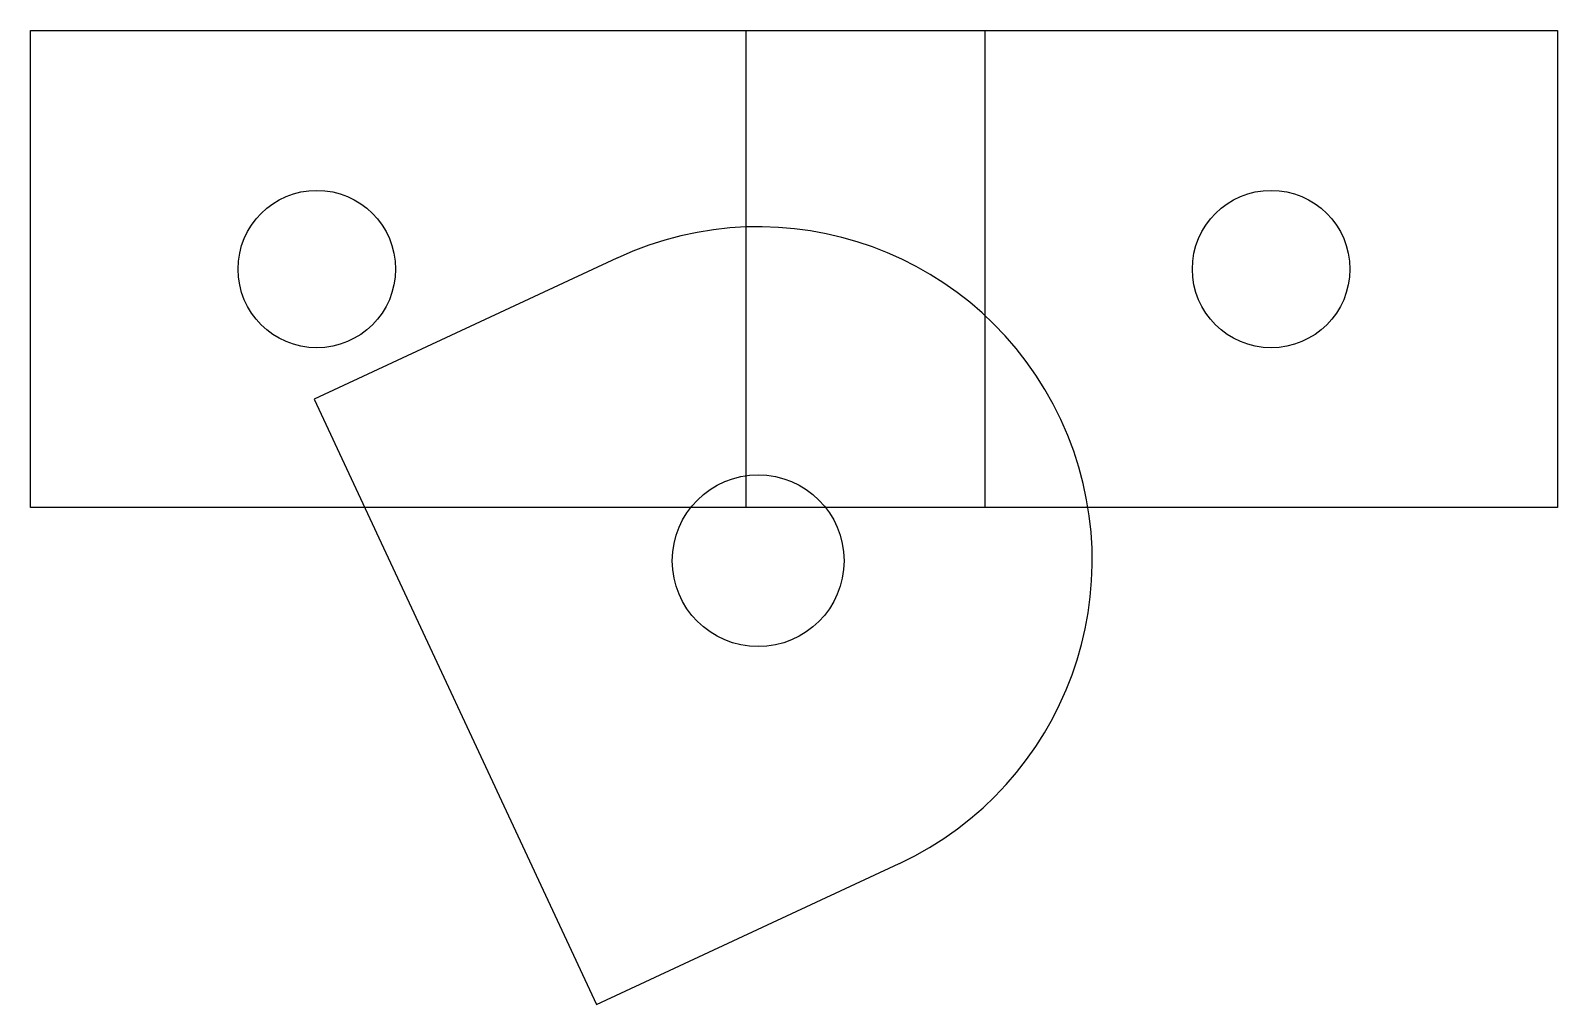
# Model space of a CAD drawing. Header units: millimetres. Extents: x -8.8 to 7.2, y -1.6 to 8.7.
import ezdxf

# ---------------------------------------------------------------- set-up
doc = ezdxf.new("R2010")
doc.units = ezdxf.units.MM
doc.layers.get('0').update_dxf_attribs({"linetype": 'CONTINUOUS'})

msp = doc.modelspace()

# ---------------------------------------------------------------- linework, layer by layer
for p, q in [((-2.676, 6.265), (-5.848, 4.786)), ((-5.848, 4.786), (-2.889, -1.558)), ((-2.889, -1.558), (0.283, -0.079))]:
    msp.add_line(p, q)
for points in [[(-8.821, 8.65), (7.179, 8.65), (7.179, 3.65), (-8.821, 3.65)], [(-1.321, 8.65), (1.179, 8.65), (1.179, 3.65), (-1.321, 3.65)]]:
    msp.add_lwpolyline(points, close=True)
for centre, radius in [((-5.821, 6.15), 0.825), ((4.179, 6.15), 0.825), ((-1.196, 3.093), 0.9)]:
    msp.add_circle(centre, radius)
msp.add_arc((-1.196, 3.093), 3.5, -65, 115)

doc.saveas('drawing.dxf')
